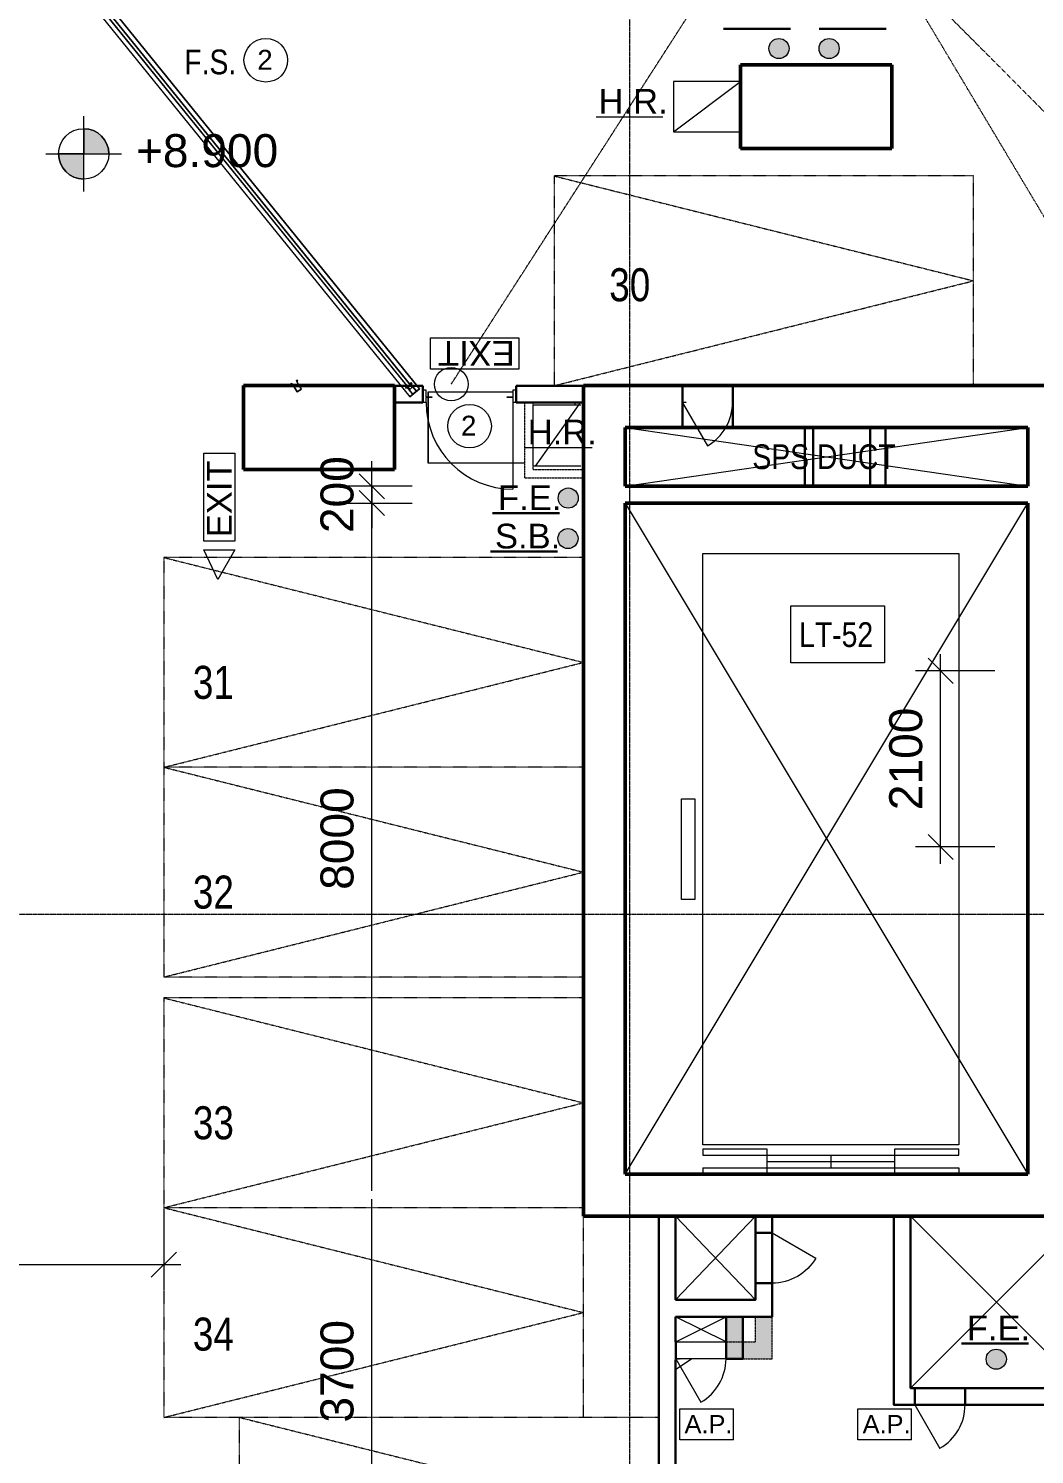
# Model space of a CAD drawing. Header units: millimetres. Extents: x -11708 to 484395, y -10237143 to 211873.
# Drawn here: x 62188 to 74179, y 168014 to 185012 of the extents above; entities that cross this region are included whole.
import ezdxf

# ---------------------------------------------------------------- set-up
doc = ezdxf.new("R2010")
doc.units = ezdxf.units.MM
for name, pattern in [('Dash', [6, 3, -3]), ('Dash2', [3, 1.5, -1.5]), ('Grid Line', [21, 12, -3, 3, -3]), ('Overhead', [1.8, 1.2, -0.6])]:
    doc.linetypes.add(name, pattern=pattern)
for name, color, linetype, lineweight in [('0-1', 7, 'Continuous', 5), ('A-325-M_DOOR', 31, 'Continuous', 5), ('A-770-ME_FFE_SA', 91, 'Continuous', 5), ('A-770-MH_FFE_SA', 91, 'Overhead', 5), ('A-ANNO-DIMS', 7, 'Continuous', 9), ('A-ANNO-NOTE', 7, 'Continuous', 5), ('A-ANNO-NOTE-1', 7, 'Continuous', 20), ('A-DETL', 102, 'Continuous', 5), ('A-DETL-1', 102, 'Continuous', 9), ('A-DETL-2', 102, 'Continuous', 18), ('A-DETL-HDLN-1', 7, 'Dash2', 5), ('A-DOOR', 7, 'Continuous', 5), ('A-DOOR-2', 7, 'Dash', 5), ('A-DOOR-FRAM', 7, 'Continuous', 5), ('A-FLOR', 7, 'Continuous', 18), ('A-WALL-2', 7, 'Continuous', 13), ('A-WALL-3', 7, 'Continuous', 35), ('C-PRKG-1', 7, 'Dash', 5), ('G-ANNO-DIMS', 7, 'Continuous', 5), ('G-ANNO-TEXT', 7, 'Continuous', 5), ('I-WALL', 7, 'Continuous', 9), ('I-WALL-3', 7, 'Continuous', 30), ('I-WALL-5', 7, 'Continuous', 30), ('I-WALL-6', 7, 'Continuous', 18), ('OAP280_C', 210, 'Continuous', 50), ('OAP280_W', 210, 'Continuous', 50), ('Q-SPCQ', 7, 'Continuous', 5), ('Q-SPCQ-HDLN', 7, 'Overhead', 5), ('REMOVED', 5, 'Dash', 5), ('S-BEAM-2', 7, 'Continuous', 9), ('S-COLS-3', 7, 'Continuous', 35), ('S-GRID-1', 7, 'Grid Line', 5), ('UNDERLINE', 10, 'Continuous', 30)]:
    doc.layers.add(name, color=color, linetype=linetype, lineweight=lineweight)
doc.layers.add('A-WALL-PATT-1', color=7, linetype='Continuous', lineweight=9, true_color=0x009369)
doc.layers.add('I-WALL-1', color=7, linetype='Continuous', lineweight=5, true_color=0xd9ffd9)
doc.styles.add('Arial Narrow_1', font='ARIALN.TTF', dxfattribs={"height": 294.984802})
doc.styles.add('Arial_1', font='arial.ttf', dxfattribs={"height": 393.413174})
doc.styles.add('Arial_2', font='arial.ttf', dxfattribs={"height": 1.475299})
doc.styles.add('Arial_3', font='arial.ttf', dxfattribs={"height": 688.473054})
doc.styles.add('Arial_5', font='arial.ttf', dxfattribs={"height": 1.18024})
doc.styles.add('Arial_9', font='arial.ttf', dxfattribs={"width": 0.8, "height": 393.413174})

# ---------------------------------------------------------------- blocks, each defined once
blk = doc.blocks.new('ARC_ANN_HR_HOSE-REEL - ARC_ANN_HR_HOSE-REEL-881492-LG_F PLAN')
at = {"layer": 'A-ANNO-NOTE-1'}
blk.add_line((-1.804, 0), (2.187, 0), dxfattribs=at)
at = {"layer": 'A-ANNO-NOTE', "insert": (0.406, 1.662), "char_height": 1.4753, "width": 4.896, "attachment_point": 2, "line_spacing_factor": 0.938532, "style": 'Arial_2'}
blk.add_mtext('H.R.', dxfattribs=at)
blk = doc.blocks.new('ARC_ANN_FIRE-RATING_two_ - none-909955-LG_F PLAN')
at = {"layer": 'A-ANNO-NOTE'}
blk.add_circle((0, 0), 1.3, dxfattribs=at)
at = {"layer": 'A-ANNO-NOTE', "insert": (-0.05, 0.62), "char_height": 1.18, "width": 1.0944, "attachment_point": 2, "line_spacing_factor": 0.938532, "style": 'Arial_5'}
blk.add_mtext('2', dxfattribs=at)
blk = doc.blocks.new('Spot Elevations - Spot Elevation - Exterior Filled-23614-LG_F PLAN')
at = {"layer": 'G-ANNO-DIMS'}
h = blk.add_hatch(color=256, dxfattribs=at)
edge = h.paths.add_edge_path(flags=0)
edge.add_arc((-2.24, 2.25), 1.5, 0, 90, ccw=False)
edge.add_line((-0.74, 2.25), (-2.24, 2.25))
edge.add_line((-2.24, 2.25), (-2.24, 3.75))
h = blk.add_hatch(color=256, dxfattribs=at)
edge = h.paths.add_edge_path(flags=0)
edge.add_arc((-2.24, 2.25), 1.5, 180, 270, ccw=False)
edge.add_line((-3.74, 2.25), (-2.24, 2.25))
edge.add_line((-2.24, 2.25), (-2.24, 0.75))
for p, q in [((-2.24, 0), (-2.24, 4.5)), ((-2.24, 3.75), (-2.24, 2.25)), ((-4.49, 2.25), (0.01, 2.25)), ((-2.24, 2.25), (-3.74, 2.25)), ((-2.24, 0.75), (-2.24, 2.25)), ((-2.24, 2.25), (-0.74, 2.25))]:
    blk.add_line(p, q, dxfattribs=at)
blk.add_circle((-2.24, 2.25), 1.5, dxfattribs=at)
for start, end in [(360, 90), (180, 270)]:
    blk.add_arc((-2.24, 2.25), 1.5, start, end, dxfattribs=at)
blk = doc.blocks.new('ARC_ANN_EXIT - ARC_ANN_EXIT-878429-LG_F PLAN')
at = {"layer": 'A-ANNO-NOTE'}
for p, q in [((-2.124, 0), (-2.124, 1.862)), ((-2.124, 1.862), (3.134, 1.862)), ((3.134, 1.862), (3.134, 0)), ((3.134, 0), (-2.124, 0))]:
    blk.add_line(p, q, dxfattribs=at)
at = {"layer": 'A-ANNO-NOTE', "insert": (0.406, 1.662), "char_height": 1.4753, "width": 5.454, "attachment_point": 2, "line_spacing_factor": 0.938532, "style": 'Arial_2'}
blk.add_mtext('EXIT', dxfattribs=at)
blk = doc.blocks.new('ARC_LIFT_4 PANEL_CENTER - LT-52 - 3050 x 7050mm-30658033-LG_F PLAN')
at = {"layer": 'Q-SPCQ'}
for p, q in [((-1525, 350), (-1525, 7400)), ((-1525, 7400), (1525, 7400)), ((1525, 7400), (1525, 350)), ((-1780, 3275), (-1780, 4475)), ((-1780, 4475), (-1620, 4475)), ((-1620, 4475), (-1620, 3275)), ((-1620, 3275), (-1780, 3275)), ((1525, 350), (-1525, 350)), ((-1525, 300), (-1525, 225)), ((-1525, 300), (-762.5, 300)), ((-1525, 225), (1525, 225)), ((-762.5, 300), (-762.5, 0)), ((0, 225), (0, 75)), ((762.5, 0), (762.5, 300)), ((762.5, 300), (1525, 300)), ((1525, 225), (1525, 300)), ((-1525, 75), (-1525, 0)), ((-1525, 75), (1525, 75)), ((-762.5, 150), (762.5, 150)), ((1525, 75), (1525, 0))]:
    blk.add_line(p, q, dxfattribs=at)
blk = doc.blocks.new('ARC_PAR_Car - Car_2500x5000mm-30697949-LG_F PLAN')
at = {"layer": 'C-PRKG-1'}
for p, q in [((0, 0), (0, 5000)), ((0, 5000), (1250, 0)), ((0, 5000), (2500, 5000)), ((2500, 5000), (1250, 0)), ((2500, 0), (2500, 5000)), ((1000, 0), (0, 0))]:
    blk.add_line(p, q, dxfattribs=at)
blk = doc.blocks.new('ARC_DOOR_M40_SINGLE_METAL - 900x2100mm-V25-LG_F PLAN')
at = {"layer": 'A-DOOR'}
blk.add_line((517, -100), (517, -1134), dxfattribs=at)
at = {"layer": 'A-DOOR-FRAM'}
for p, q in [((-557, 52), (-520, 52)), ((-520, 52), (-520, -33)), ((520, 52), (557, 52)), ((520, -33), (520, 52)), ((-520, -100), (-557, -100)), ((-520, -33), (-450, -33)), ((-520, -40), (-520, -100)), ((-450, -40), (-520, -40)), ((-450, -33), (-450, -40)), ((450, -33), (520, -33)), ((450, -40), (450, -33)), ((520, -40), (450, -40)), ((520, -100), (520, -40)), ((557, -100), (520, -100))]:
    blk.add_line(p, q, dxfattribs=at)
blk.add_arc((517, -100), 1034, 180, 270, dxfattribs=at)
blk = doc.blocks.new('ARC_PAR_Car - Car_2500x5000mm-V28-LG_F PLAN')
at = {"layer": 'C-PRKG-1'}
for p, q in [((0, 0), (0, -5000)), ((0, -5000), (1250, 0)), ((2473.991498, 0), (0, 0)), ((2500, -5000), (1250, 0)), ((2500, -2870), (2500, -3470)), ((0, -5000), (2500, -5000))]:
    blk.add_line(p, q, dxfattribs=at)
blk = doc.blocks.new('ARC_PAR_Car - Car_2500x5000mm-V42-LG_F PLAN')
at = {"layer": 'C-PRKG-1'}
for p, q in [((0, 0), (0, -5000)), ((0, -5000), (1250, 0)), ((2500, 0), (100, 0)), ((2500, -5000), (1250, 0)), ((2500, 0), (2500, -5000)), ((0, -5000), (2500, -5000))]:
    blk.add_line(p, q, dxfattribs=at)
blk = doc.blocks.new('ARC_PAR_Car - Car_2500x5000mm-17017458-LG_F PLAN')
at = {"layer": 'C-PRKG-1'}
for p, q in [((0, 0), (0, -5000)), ((0, -5000), (1250, 0)), ((2500, -5000), (1250, 0)), ((2500, 0), (2500, -5000)), ((0, -5000), (2500, -5000))]:
    blk.add_line(p, q, dxfattribs=at)
blk = doc.blocks.new('ARC_TFP_FS_HR Cabinet_Floor base - FS_HR_740x540-26968123-LG_F PLAN')
at = {"layer": 'Q-SPCQ'}
for p, q in [((370, -570), (370, 0)), ((-360, 0), (-360, -570)), ((-360, -570), (370, -570))]:
    blk.add_line(p, q, dxfattribs=at)
blk = doc.blocks.new('ARC_ANN_ACCESS PANEL - AP-910189-B1_F PLAN _2 OF 2_')
at = {"layer": 'A-ANNO-NOTE'}
for p, q in [((-1.593, -0.916), (-1.593, 0.946)), ((-1.593, 0.946), (1.606, 0.946)), ((1.606, -0.916), (1.606, 0.946)), ((1.606, -0.916), (-1.593, -0.916))]:
    blk.add_line(p, q, dxfattribs=at)
at = {"layer": 'A-ANNO-NOTE', "insert": (0.12, 0.57), "char_height": 1.0819, "width": 3.40549, "attachment_point": 2, "line_spacing_factor": 0.938532, "style": 'Arial_5'}
blk.add_mtext('A.P.', dxfattribs=at)
blk = doc.blocks.new('ARC_ACCESS_PANEL_SINGLE_TIMBER_TYPE11 - 600w x 2000h-35829375-B1_F PLAN _2 OF 2_')
at = {"layer": 'A-DOOR'}
blk.add_line((425, 75), (125, 595), dxfattribs=at)
blk.add_arc((425, 75), 600, 120, 180, dxfattribs=at)
at = {"layer": 'A-DOOR-2'}
blk.add_line((417, 75), (373, 75), dxfattribs=at)
blk = doc.blocks.new('Dims-LG-FPLAN_dwg__Oblique-5772954-LG_F PLAN')
at = {"layer": 'A-ANNO-DIMS'}
blk.add_line((-0.5, -0.5), (0.5, 0.5), dxfattribs=at)
blk = doc.blocks.new('ARC_FS_FIRE SHUTTER LATERAL SINGLE  - ARC_FS_FIRE SHUTTER LATERAL SINGLE -45422863-TRANSFORMER LG_F BASEMENT')
at = {"layer": 'A-770-ME_FFE_SA'}
for p, q in [((-10050, 95), (-10050, -750)), ((-10050, -750), (-10050, 95)), ((-10040, -740), (-10040, 95)), ((-9550, 25), (-9550, -575)), ((-9010, -200), (-9010, 0)), ((-8860, 95), (-8860, -740)), ((-8850, 150), (-8850, 95)), ((-8850, -750), (-8850, 95)), ((-8850, 95), (-8850, 75)), ((-8850, 75), (-8850, -75)), ((-8850, -75), (-8850, 75)), ((-8167, 75), (-8850, 75)), ((-8850, 75), (-8167, 75)), ((-8850, 75), (-8850, 20)), ((-8211, 20), (-8850, 20)), ((-8850, 20), (-8850, -20)), ((-8850, -20), (-8850, 20)), ((-8850, 20), (-8211, 20)), ((-8850, 20), (-8850, -20)), ((50, 20), (-7933, 20)), ((-7933, 20), (25, 20)), ((120, 75), (-7888, 75)), ((-7888, 75), (120, 75)), ((10, 45), (0, 45)), ((0, 45), (0, 34)), ((0, 34), (0, 45)), ((0, 45), (10, 45)), ((0, 34), (50, 29)), ((34, 30), (0, 34)), ((1, 35), (1, 44)), ((1, 44), (10, 44)), ((10, 44), (1, 44)), ((1, 44), (1, 35)), ((50, 30), (1, 35)), ((1, 35), (35, 32)), ((10, 44), (10, 45)), ((10, 45), (10, 44)), ((120, 30), (50, 30)), ((50, 29), (119, 29)), ((50, -20), (50, 20)), ((119, 29), (119, -29)), ((120, 75), (120, -75)), ((120, -75), (120, 75)), ((120, -30), (120, 30)), ((-8910, -100), (-9110, -100)), ((-8850, -20), (-8244, -20)), ((-8244, -20), (-8850, -20)), ((-8850, -20), (-8850, -75)), ((-8850, -75), (-8288, -75)), ((-8850, -75), (-8288, -75)), ((-8850, -75), (-8850, -750)), ((-8010, -75), (120, -75)), ((-8010, -75), (120, -75)), ((-7965, -20), (50, -20)), ((-7, -20), (-7965, -20)), ((50, -29), (0, -34)), ((0, -34), (0, -45)), ((0, -45), (10, -45)), ((1, -35), (50, -30)), ((1, -44), (1, -35)), ((10, -44), (1, -44)), ((10, -45), (10, -44)), ((119, -29), (50, -29)), ((50, -30), (120, -30)), ((-9250, -275), (-9850, -275)), ((-10050, -750), (-8850, -750)), ((-8850, -750), (-10050, -750)), ((-8860, -740), (-10040, -740))]:
    blk.add_line(p, q, dxfattribs=at)
for centre, radius in [((-9550, -275), 300), ((-9010, -100), 100)]:
    blk.add_circle(centre, radius, dxfattribs=at)
at = {"layer": 'A-770-MH_FFE_SA'}
for p, q in [((-8850, 20), (-9550, 20)), ((-8850, -20), (-8850, 20)), ((-8850, 20), (-8211, 20)), ((-7933, 20), (50, 20)), ((50, -20), (50, 20)), ((-8850, -20), (-9550, -20)), ((-8244, -20), (-8850, -20)), ((50, -20), (-7965, -20)), ((-9805, -275), (-9845, -275))]:
    blk.add_line(p, q, dxfattribs=at)
for radius in [295, 255]:
    blk.add_arc((-9550, -275), radius, 90, 180, dxfattribs=at)
blk = doc.blocks.new('ARC_ACCESS PANEL_SINGLE - 600w x 2000h-48471091-0296')
at = {"layer": 'A-325-M_DOOR', "lineweight": 9}
blk.add_line((425, 50), (125, 570), dxfattribs=at)
at = {"layer": 'A-325-M_DOOR'}
blk.add_arc((425, 50), 600, 120, 180, dxfattribs=at)
blk = doc.blocks.new('ARC_PAR_Car - Car_2500x5000mm-V7-LG_F PLAN')
at = {"layer": 'C-PRKG-1'}
for p, q in [((0, 0), (0, -5000)), ((0, -5000), (1250, 0)), ((2500, 0), (0, 0)), ((2500, -5000), (1250, 0)), ((2500, 0), (2500, -5000)), ((0, -5000), (2500, -5000))]:
    blk.add_line(p, q, dxfattribs=at)
blk = doc.blocks.new('ARC_ANN_EXIT_DIRECTIONAL_ - DIRECTION_L-5868670-B2_F PLAN _1 OF 2_')
at = {"layer": 'A-ANNO-NOTE'}
for p, q in [((-4.409, 1.02), (-2.641, 1.862)), ((-2.641, 1.862), (-2.641, 0)), ((-2.124, 0), (-2.124, 1.862)), ((-2.124, 1.862), (3.134, 1.862)), ((3.134, 1.862), (3.134, 0)), ((-2.641, 0), (-4.409, 1.02)), ((3.134, 0), (-2.124, 0))]:
    blk.add_line(p, q, dxfattribs=at)
at = {"layer": 'A-ANNO-NOTE', "insert": (0.406, 1.662), "char_height": 1.4753, "width": 5.454, "attachment_point": 2, "line_spacing_factor": 0.938532, "style": 'Arial_3'}
blk.add_mtext('EXIT', dxfattribs=at)

msp = doc.modelspace()

# ---------------------------------------------------------------- hatches: boundary and pattern name
at = {"layer": 'A-WALL-PATT-1'}
h = msp.add_hatch(color=256, dxfattribs=at)
h.dxf.hatch_style = 1
h.paths.add_polyline_path([(70701.6, 169655.8), (70501.6, 169655.8), (70501.6, 169155.8), (70701.6, 169155.8)])
at = {"layer": 'I-WALL-1'}
h = msp.add_hatch(color=256, dxfattribs=at)
h.dxf.hatch_style = 1
h.paths.add_polyline_path([(71051.4, 169656.2), (70851.4, 169656.2), (70851.4, 169356.1), (70701.6, 169356.1), (70701.6, 169156.2), (71051.4, 169156.2)])
at = {"layer": 'UNDERLINE'}
h = msp.add_hatch(color=256, dxfattribs=at)
h.dxf.hatch_style = 1
edge = h.paths.add_edge_path()
edge.add_arc((71132.6, 184773.3), 120, 0, 360)
h = msp.add_hatch(color=256, dxfattribs=at)
h.dxf.hatch_style = 1
edge = h.paths.add_edge_path()
edge.add_arc((71730.1, 184773.3), 120, 0, 360)
h = msp.add_hatch(color=256, dxfattribs=at)
h.dxf.hatch_style = 1
edge = h.paths.add_edge_path()
edge.add_arc((68621.3, 179415.1), 120, 0, 360)
h = msp.add_hatch(color=256, dxfattribs=at)
h.dxf.hatch_style = 1
edge = h.paths.add_edge_path()
edge.add_arc((68617.9, 178931.9), 120, 0, 360)
h = msp.add_hatch(color=256, dxfattribs=at)
h.dxf.hatch_style = 1
edge = h.paths.add_edge_path()
edge.add_arc((73723.1, 169149.7), 120, 0, 360)

# ---------------------------------------------------------------- linework, layer by layer
at = {"layer": 'A-ANNO-DIMS'}
for p, q in [((66761.4, 179555.8), (65980.5, 179555.8)), ((73059.5, 175055.8), (73059.5, 177555.8)), ((73704.3, 177355.8), (72759.5, 177355.8)), ((73704.3, 175255.8), (72759.5, 175255.8)), ((66280.5, 166955.8), (66280.5, 171055.8)), ((63801.3, 170936.8), (63801.3, 169977.4)), ((58551.3, 170277.4), (64001.3, 170277.4))]:
    msp.add_line(p, q, dxfattribs=at)
at = {"layer": 'A-ANNO-DIMS', "flags": 128}
for points in [[(66280.5, 171155.8), (66280.5, 179855.8)], [(66280.5, 179555.8), (66280.5, 179055.8)], [(65980.5, 179355.8), (66761.4, 179355.8)]]:
    msp.add_lwpolyline(points, dxfattribs=at)
at = {"layer": 'A-ANNO-NOTE'}
for centre in [(71132.6, 184773.3), (71730.1, 184773.3), (68621.3, 179415.1), (68617.9, 178931.9), (73723.1, 169149.7)]:
    msp.add_circle(centre, 120, dxfattribs=at)
at = {"layer": 'A-ANNO-NOTE-1'}
for p, q in [((70472.1, 185007.2), (71270.3, 185007.2)), ((71610.6, 185007.2), (72408.7, 185007.2)), ((67719.5, 179233.4), (68517.6, 179233.4)), ((67695, 178776.6), (68493.1, 178776.6)), ((73307.7, 169337.8), (74105.8, 169337.8))]:
    msp.add_line(p, q, dxfattribs=at)
at = {"layer": 'A-DETL'}
for p, q in [((69876.3, 183780.8), (70676.3, 184380.8)), ((68231.3, 179794.8), (68771.3, 180556.3)), ((69301.3, 179555.8), (74101.3, 180255.8)), ((69301.3, 180255.8), (74101.3, 179555.8)), ((69301.3, 171355.8), (74101.3, 179355.8)), ((69301.3, 179355.8), (74101.3, 171355.8))]:
    msp.add_line(p, q, dxfattribs=at)
for points in [[(70851.4, 169856.1), (69901.3, 170855.8)], [(69901.3, 169855.8), (70851.4, 170855.8)], [(74751.4, 168806.1), (72701.4, 170855.7)], [(72701.4, 168806.1), (74751.4, 170855.7)], [(70501.6, 169355.8), (69901.3, 169655.8)], [(69901.6, 169355.8), (70501.6, 169655.8)]]:
    msp.add_lwpolyline(points, dxfattribs=at)
msp.add_circle((67226.3, 180772.6), 200, dxfattribs=at)
at = {"layer": 'A-DETL-1'}
for p, q in [((70676.3, 184380.8), (69876.3, 184380.8)), ((69876.3, 184380.8), (69876.3, 183780.8)), ((70676.3, 183780.8), (70676.3, 184380.8)), ((69876.3, 183780.8), (70676.3, 183780.8))]:
    msp.add_line(p, q, dxfattribs=at)
at = {"layer": 'A-DETL-2'}
msp.add_line((73799.4, 180755.8), (77091.4, 180755.8), dxfattribs=at)
at = {"layer": 'A-DETL-HDLN-1'}
msp.add_line((67226.3, 180772.6), (73298.4, 190215.6), dxfattribs=at)
at = {"layer": 'A-FLOR'}
for p, q in [((66950.3, 180621.8), (66950.3, 180680.8)), ((66950.3, 180680.8), (66951.3, 180680.8)), ((66950.3, 179830.8), (66950.3, 180614.8)), ((66951.3, 180680.8), (67964.3, 180680.8)), ((68701.1, 180554.8), (68701.1, 180524.8)), ((69981.3, 180255.8), (70581.3, 180255.8)), ((66951.3, 179830.8), (66950.3, 179830.8)), ((68101.3, 179830.8), (66951.3, 179830.8))]:
    msp.add_line(p, q, dxfattribs=at)
at = {"layer": 'A-WALL-2'}
for p, q in [((69981.3, 180755.8), (70581.3, 180755.8)), ((70581.3, 180255.8), (69981.3, 180255.8))]:
    msp.add_line(p, q, dxfattribs=at)
at = {"layer": 'A-WALL-3'}
for p, q in [((69981.3, 180755.8), (68801.3, 180755.8)), ((68801.3, 180755.8), (68801.3, 170855.8)), ((73799.4, 180755.8), (70581.3, 180755.8)), ((69301.3, 179555.8), (69301.3, 180255.8)), ((69301.3, 180255.8), (69981.3, 180255.8)), ((70581.3, 180255.8), (74101.3, 180255.8)), ((74101.3, 180255.8), (74101.3, 179555.8)), ((74101.3, 179555.8), (69301.3, 179555.8)), ((69301.3, 171355.8), (69301.3, 179355.8)), ((69301.3, 179355.8), (74101.3, 179355.8)), ((74101.3, 179355.8), (74101.3, 171355.8)), ((74101.3, 171355.8), (69301.3, 171355.8)), ((68801.3, 170855.8), (78901.3, 170855.8))]:
    msp.add_line(p, q, dxfattribs=at)
at = {"layer": 'G-ANNO-TEXT', "flags": 128}
msp.add_lwpolyline([(71273.2, 178130.3), (72391.4, 178130.3), (72391.4, 177449.4), (71273.2, 177449.4)], close=True, dxfattribs=at)
at = {"layer": 'I-WALL', "lineweight": 30}
for p, q in [((69981.4, 180264.7), (69981.4, 180754.8)), ((70581.3, 180755.8), (70581.4, 180256.1))]:
    msp.add_line(p, q, dxfattribs=at)
at = {"layer": 'I-WALL'}
msp.add_line((70093.9, 169155.8), (69901.3, 169024.3), dxfattribs=at)
at = {"layer": 'I-WALL-3'}
for p, q in [((66887.3, 180754.8), (66551.3, 180754.8)), ((66551.3, 180754.8), (66551.3, 180554.8)), ((66887.3, 180554.8), (66887.3, 180754.8)), ((68801.3, 180754.8), (68001.3, 180754.8)), ((68001.3, 180754.8), (68001.3, 180554.8)), ((68801.3, 180554.8), (68801.3, 180754.8)), ((66551.3, 180554.8), (66887.3, 180554.8)), ((68001.3, 180554.8), (68101.3, 180554.8)), ((68101.3, 180554.8), (68801.3, 180554.8)), ((71441.3, 180255.8), (71441.3, 179555.8)), ((71541.3, 179555.8), (71541.3, 180255.8)), ((72221.3, 180255.8), (72221.3, 179555.8)), ((72401.3, 179555.8), (72401.3, 180255.8)), ((69701.3, 170855.8), (69701.3, 166955.8)), ((69901.3, 170855.8), (69701.3, 170855.8)), ((70851.4, 170656.1), (71052, 170656.9)), ((71052, 170056.9), (70851.4, 170056.1)), ((69901.3, 169146.2), (69901.3, 167155.8))]:
    msp.add_line(p, q, dxfattribs=at)
at = {"layer": 'I-WALL-5'}
for p, q in [((69901.3, 169855.8), (69901.3, 170855.8)), ((71571.3, 170855.7), (71371.3, 170855.7)), ((70701.6, 169855.8), (69901.3, 169855.8)), ((69901.3, 169355.8), (69901.3, 169655.8)), ((69901.3, 169655.8), (70501.6, 169655.8)), ((70501.6, 169655.8), (70501.6, 169155.8)), ((70701.6, 169655.8), (70701.6, 169155.8)), ((69901.6, 169355.8), (69901.3, 169355.8)), ((69901.6, 169155.8), (69901.6, 169355.8)), ((69901.3, 169155.8), (69901.6, 169155.8))]:
    msp.add_line(p, q, dxfattribs=at)
for points in [[(70501.3, 169855.8), (70851.4, 169856.1), (70851.4, 170856.1)], [(71051.4, 170856.1), (71051.4, 170056.1), (70851.4, 170056.1)], [(70851.4, 170856.1), (71051.4, 170856.1)], [(72751.4, 168806.1), (72751.4, 168606.1), (72501.4, 168606.1), (72501.4, 170855.7), (72701.4, 170855.7), (72701.4, 168806.1), (74751.4, 168806.1)], [(71051.4, 170656.1), (70851.4, 170656.1)], [(71051.4, 170056.1), (71051.4, 169656.1)], [(71051.4, 169656.1), (71051.4, 169656.1), (70501.5, 169656.1), (70501.5, 169656.1)], [(70501.6, 169155.8), (70701.6, 169156.1)], [(74751.4, 168806.1), (74751.4, 169155.7), (74951.4, 169156.1), (74951.4, 168606.1), (73351.4, 168606.7)], [(73351.4, 168806.1), (73351.4, 168606.7), (72751.4, 168606.7)]]:
    msp.add_lwpolyline(points, dxfattribs=at)
at = {"layer": 'I-WALL-6'}
for p, q in [((69901.6, 169355.8), (70501.6, 169355.8)), ((70501.6, 169155.8), (69901.6, 169155.8))]:
    msp.add_line(p, q, dxfattribs=at)
at = {"layer": 'OAP280_C'}
for p, q in [((72476.3, 184580.8), (70676.3, 184580.8)), ((70676.3, 184580.8), (70676.3, 183580.8)), ((72476.3, 183580.8), (72476.3, 184580.8)), ((70676.3, 183580.8), (72476.3, 183580.8)), ((66551.3, 180755.8), (64751.3, 180755.8)), ((64751.3, 180755.8), (64751.3, 179755.8)), ((66551.3, 179755.8), (66551.3, 180755.8)), ((64751.3, 179755.8), (66551.3, 179755.8))]:
    msp.add_line(p, q, dxfattribs=at)
at = {"layer": 'OAP280_W'}
for p, q in [((68801.3, 180755.8), (68801.3, 170855.8)), ((70581.3, 180755.8), (68801.3, 180755.8)), ((81301.3, 180755.8), (70581.3, 180755.8)), ((69301.3, 179555.8), (69301.3, 180255.8)), ((69301.3, 180255.8), (74101.3, 180255.8)), ((74101.3, 180255.8), (74101.3, 179555.8)), ((74101.3, 179555.8), (69301.3, 179555.8)), ((69301.3, 171355.8), (69301.3, 179355.8)), ((69301.3, 179355.8), (74101.3, 179355.8)), ((74101.3, 179355.8), (74101.3, 171355.8)), ((74101.3, 171355.8), (69301.3, 171355.8)), ((68801.3, 170855.8), (78901.3, 170855.8))]:
    msp.add_line(p, q, dxfattribs=at)
at = {"layer": 'Q-SPCQ'}
for p, q in [((65323.3, 180781.7), (65313.7, 180776)), ((65313.7, 180776), (65318.8, 180767.4)), ((65315.3, 180775.6), (65323, 180780.1)), ((65319.8, 180768), (65315.3, 180775.6)), ((65318.8, 180767.4), (65319.8, 180768)), ((65323, 180780.1), (65352.2, 180740.8)), ((65353.2, 180741.4), (65323.3, 180781.7)), ((65352.2, 180740.8), (65388.1, 180680.7)), ((65388.5, 180682.3), (65353.2, 180741.4)), ((65390.9, 180822.2), (65381.3, 180816.4)), ((65381.3, 180816.4), (65402.6, 180771)), ((65382.9, 180815.9), (65390.5, 180820.5)), ((65403.7, 180771.5), (65382.9, 180815.9)), ((65388.1, 180680.7), (65439.6, 180711.4)), ((65438, 180711.9), (65388.5, 180682.3)), ((65390.5, 180820.5), (65395, 180813)), ((65396.1, 180813.6), (65390.9, 180822.2)), ((65395, 180813), (65396.1, 180813.6)), ((65402.6, 180771), (65438, 180711.9)), ((65439.6, 180711.4), (65403.7, 180771.5))]:
    msp.add_line(p, q, dxfattribs=at)
at = {"layer": 'Q-SPCQ-HDLN'}
msp.add_line((65360.8, 180745.9), (65395.1, 180766.4), dxfattribs=at)
at = {"layer": 'REMOVED', "ltscale": 0.1}
for p, q in [((68101.3, 180554.8), (68101.3, 179654.8)), ((68201.3, 179754.8), (68201.3, 180554.8)), ((68197.6, 179754.8), (68201.3, 179754.8)), ((68201.3, 179754.8), (68797.6, 179754.8)), ((68801.3, 179754.8), (68797.6, 179754.8)), ((68797.6, 179754.8), (68797.6, 179654.8)), ((68801.3, 179654.8), (68801.3, 179754.8)), ((68101.3, 179654.8), (68792.6, 179654.8)), ((68202.6, 179654.8), (68197.6, 179654.8)), ((68797.6, 179654.8), (68792.6, 179654.8)), ((68797.6, 179654.8), (68801.3, 179654.8))]:
    msp.add_line(p, q, dxfattribs=at)
for points in [[(70501.4, 169356.1), (70851.4, 169356.1), (70851.4, 169656.1)], [(70701.6, 169156.1), (71051.4, 169156.1), (71051.4, 169656.2)]]:
    msp.add_lwpolyline(points, dxfattribs=at)
at = {"layer": 'S-BEAM-2'}
for p, q in [((66951.3, 180680.8), (66950.3, 180680.8)), ((66950.3, 180680.8), (66950.3, 180621.8)), ((66950.3, 180614.8), (66950.3, 179830.8)), ((66951.3, 180680.8), (66951.3, 180621.8)), ((66951.3, 180614.8), (66951.3, 179830.8)), ((66950.3, 179830.8), (66951.3, 179830.8))]:
    msp.add_line(p, q, dxfattribs=at)
at = {"layer": 'S-COLS-3'}
for p, q in [((72476.3, 184580.8), (70676.3, 184580.8)), ((70676.3, 184580.8), (70676.3, 184380.8)), ((72476.3, 183580.8), (72476.3, 184580.8)), ((70676.3, 183780.8), (70676.3, 183580.8)), ((70676.3, 183580.8), (72476.3, 183580.8)), ((66551.3, 180755.8), (64751.3, 180755.8)), ((64751.3, 180755.8), (64751.3, 179755.8)), ((66551.3, 179755.8), (66551.3, 180755.8)), ((64751.3, 179755.8), (66551.3, 179755.8))]:
    msp.add_line(p, q, dxfattribs=at)
at = {"layer": 'S-GRID-1'}
for p, q in [((69351.5, 210672.6), (69351.1, 140117.7)), ((-10508.1, 174456.2), (128177.5, 174455.5))]:
    msp.add_line(p, q, dxfattribs=at)
at = {"layer": 'UNDERLINE'}
for points in [[(71270.3, 185007.2), (70472.1, 185007.2)], [(72408.7, 185007.2), (71610.6, 185007.2)], [(68517.6, 179233.4), (67719.5, 179233.4)], [(68493.1, 178776.6), (67695, 178776.6)], [(74105.8, 169337.8), (73307.7, 169337.8)]]:
    msp.add_lwpolyline(points, dxfattribs=at)

# ---------------------------------------------------------------- block references
at = {"xscale": 300, "yscale": 300, "zscale": 300}
for p, rotation in [((66280.5, 179555.8), 270), ((66280.5, 179355.8), 90), ((66280.5, 179355.8), 90), ((73059.5, 177355.8), 90), ((73059.5, 175255.8), 270)]:
    msp.add_blockref('Dims-LG-FPLAN_dwg__Oblique-5772954-LG_F PLAN', p, dxfattribs=dict(at, rotation=rotation))
msp.add_blockref('Dims-LG-FPLAN_dwg__Oblique-5772954-LG_F PLAN', (63801.3, 170277.4), dxfattribs=at)
at = {"layer": '0-1'}
for name, p, rotation in [('ARC_PAR_Car - Car_2500x5000mm-V7-LG_F PLAN', (77132.2, 182891.2), 210.8591831778337), ('ARC_PAR_Car - Car_2500x5000mm-V28-LG_F PLAN', (73451.3, 183254.8), 269.9997000000005), ('ARC_DOOR_M40_SINGLE_METAL - 900x2100mm-V25-LG_F PLAN', (67444.3, 180654.8), 359.9997000009001), ('ARC_ACCESS_PANEL_SINGLE_TIMBER_TYPE11 - 600w x 2000h-35829375-B1_F PLAN _2 OF 2_', (70404.9, 180631.8), 179.9997000009), ('ARC_PAR_Car - Car_2500x5000mm-17017458-LG_F PLAN', (68801.3, 178705.8), 269.9997000000005), ('ARC_LIFT_4 PANEL_CENTER - LT-52 - 3050 x 7050mm-30658033-LG_F PLAN', (71751.3, 171355.8), 359.9997000009001), ('ARC_PAR_Car - Car_2500x5000mm-17017458-LG_F PLAN', (68801.3, 176205.8), 269.9997000000005), ('ARC_PAR_Car - Car_2500x5000mm-17017458-LG_F PLAN', (68801.3, 173455.8), 269.9997000000005), ('ARC_PAR_Car - Car_2500x5000mm-V42-LG_F PLAN', (68801.3, 170955.8), 269.9997000000005), ('ARC_ACCESS_PANEL_SINGLE_TIMBER_TYPE11 - 600w x 2000h-35829375-B1_F PLAN _2 OF 2_', (70326.6, 169230.8), 179.9997000009), ('ARC_PAR_Car - Car_2500x5000mm-30697949-LG_F PLAN', (69701.2, 165955.8), 89.99969999999924), ('ARC_ACCESS_PANEL_SINGLE_TIMBER_TYPE11 - 600w x 2000h-35829375-B1_F PLAN _2 OF 2_', (73176.4, 168682), 179.9997000009)]:
    msp.add_blockref(name, p, dxfattribs=dict(at, rotation=rotation))
at = {"layer": '0-1', "xscale": -1, "rotation": 270.0003000000001}
msp.add_blockref('ARC_TFP_FS_HR Cabinet_Floor base - FS_HR_740x540-26968123-LG_F PLAN', (68771.2, 180154.8), dxfattribs=at)
at = {"layer": 'A-325-M_DOOR', "xscale": -1, "rotation": 270}
msp.add_blockref('ARC_ACCESS PANEL_SINGLE - 600w x 2000h-48471091-0296', (71002, 170231.1), dxfattribs=at)
at = {"layer": 'A-770-ME_FFE_SA', "rotation": 308.9999999999998}
msp.add_blockref('ARC_FS_FIRE SHUTTER LATERAL SINGLE  - ARC_FS_FIRE SHUTTER LATERAL SINGLE -45422863-TRANSFORMER LG_F BASEMENT', (66715.4, 180762.4), dxfattribs=at)
at = {"layer": 'A-ANNO-NOTE', "xscale": 200, "yscale": 200, "zscale": 200}
for name, p in [('ARC_ANN_FIRE-RATING_two_ - none-909955-LG_F PLAN', (65016.1, 184634)), ('ARC_ANN_HR_HOSE-REEL - ARC_ANN_HR_HOSE-REEL-881492-LG_F PLAN', (69313, 183960.6)), ('ARC_ANN_FIRE-RATING_two_ - none-909955-LG_F PLAN', (67444.3, 180272.3)), ('ARC_ANN_HR_HOSE-REEL - ARC_ANN_HR_HOSE-REEL-881492-LG_F PLAN', (68469.1, 180016.7)), ('ARC_ANN_ACCESS PANEL - AP-910189-B1_F PLAN _2 OF 2_', (70268.8, 168370.2)), ('ARC_ANN_ACCESS PANEL - AP-910189-B1_F PLAN _2 OF 2_', (72392, 168370.2))]:
    msp.add_blockref(name, p, dxfattribs=at)
for name, p, rotation in [('ARC_ANN_EXIT - ARC_ANN_EXIT-878429-LG_F PLAN', (67607.6, 181325), 180), ('ARC_ANN_EXIT_DIRECTIONAL_ - DIRECTION_L-5868670-B2_F PLAN _1 OF 2_', (64648.3, 179324.3), 90)]:
    msp.add_blockref(name, p, dxfattribs=dict(at, rotation=rotation))
at = {"layer": 'G-ANNO-DIMS', "xscale": 199.9999999999998, "yscale": 199.9999999999998, "zscale": 199.9999999999998}
msp.add_blockref('Spot Elevations - Spot Elevation - Exterior Filled-23614-LG_F PLAN', (63293.6, 183068.5), dxfattribs=at)

# ---------------------------------------------------------------- texts
at = {"layer": 'A-ANNO-DIMS', "char_height": 393.41, "attachment_point": 2, "rotation": 90, "line_spacing_factor": 0.938532, "style": 'Arial_1'}
for s, insert, width in [('200', (65667.7, 179455.8), 1094.4), ('2100', (72446.8, 176305.8), 1459.2), ('8000', (65667.7, 175355.8), 1459.2), ('3700', (65667.6, 169005.8), 1459.2)]:
    msp.add_mtext(s, dxfattribs=dict(at, insert=insert, width=width))
at = {"layer": 'A-ANNO-NOTE', "char_height": 295.06, "width": 925.2, "attachment_point": 2, "line_spacing_factor": 0.938532, "style": 'Arial_2'}
for s, insert in [('F.E.', (68161.5, 179565.9)), ('S.B.', (68136.9, 179109.1)), ('F.E.', (73749.6, 169670.2))]:
    msp.add_mtext(s, dxfattribs=dict(at, insert=insert))
at = {"layer": 'G-ANNO-DIMS', "insert": (63468.1, 183753.3), "char_height": 393.41, "width": 2020.8, "attachment_point": 1, "line_spacing_factor": 0.938532, "style": 'Arial_1'}
msp.add_mtext('+8.900', dxfattribs=at)
at = {"layer": 'G-ANNO-TEXT', "attachment_point": 1}
for s, insert, char_height, width, line_spacing_factor, style in [('F.S.', (64044.5, 184761.5), 294.98, 741.6, 0.968573, 'Arial Narrow_1'), ('30', (69109.7, 182154.6), 393.41, 576, 0.938532, 'Arial_9'), ('SPS DUCT', (70815.8, 180055.2), 294.98, 2029.203, 0.968573, 'Arial Narrow_1'), ('LT-52', (71373.2, 177934.8), 294.98, 1051.2, 0.968573, 'Arial Narrow_1'), ('31', (64146.6, 177414.8), 393.41, 576, 0.938532, 'Arial_9'), ('32', (64146.6, 174914.8), 393.41, 576, 0.938532, 'Arial_9'), ('33', (64146.6, 172164.8), 393.41, 576, 0.938532, 'Arial_9'), ('34', (64146.6, 169645.7), 393.41, 576, 0.938532, 'Arial_9')]:
    msp.add_mtext(s, dxfattribs=dict(at, insert=insert, char_height=char_height, width=width, line_spacing_factor=line_spacing_factor, style=style))

doc.saveas('drawing.dxf')
